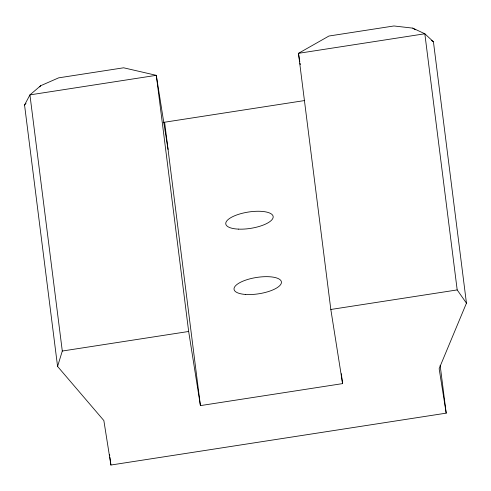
<?xml version="1.0" encoding="UTF-8"?>
<svg xmlns="http://www.w3.org/2000/svg" width="491" height="491" viewBox="0 0 491 491"><rect width="100%" height="100%" fill="white"/><g stroke="black" fill="none" stroke-linecap="round" stroke-linejoin="round"><path stroke-width="0.74" d="M440.151 365.286L446.196 413.152L110.905 465.032L103.853 420.554L57.576 366.427L62.296 351.034L29.933 94.886L40.692 85.71L58.644 77.848L123.622 67.795L156.304 75.332L168.057 149.467M57.576 366.427L24.55 105.019L29.933 94.886L156.304 75.332L188.661 331.48L200.414 405.609L342.577 383.612L330.824 309.477L298.467 53.329L328.964 36.021L393.935 25.968L412.771 28.128L424.832 33.775L433.424 41.747L466.45 303.156L439.144 368.667L446.196 413.152M24.55 105.019L26.017 103.263M39.71 86.876L40.692 85.71M163.11 122.449L304.506 100.563M62.296 351.034L188.661 331.48M330.824 309.477L457.189 289.923L466.45 303.156M412.771 28.128L415.276 29.779M431.546 40.508L433.424 41.747M299.786 61.651L298.467 53.329L424.832 33.775L457.189 289.923M300.026 63.167L300.265 64.677M341.331 373.731L342.577 383.612M164.614 122.216L200.414 405.609M109.561 454.396L109.751 455.918M109.947 457.44L110.905 465.032M238.516 229.125A23.979 8.237 -9 0 0 273.162 216.549A23.979 8.237 -9 0 0 236.723 214.966A23.979 8.237 -9 0 0 238.516 229.125M245.617 294.459A23.979 8.237 -9 0 0 281.441 282.411A23.979 8.237 -9 0 0 246.126 279.968A23.979 8.237 -9 0 0 245.617 294.459"/></g></svg>
